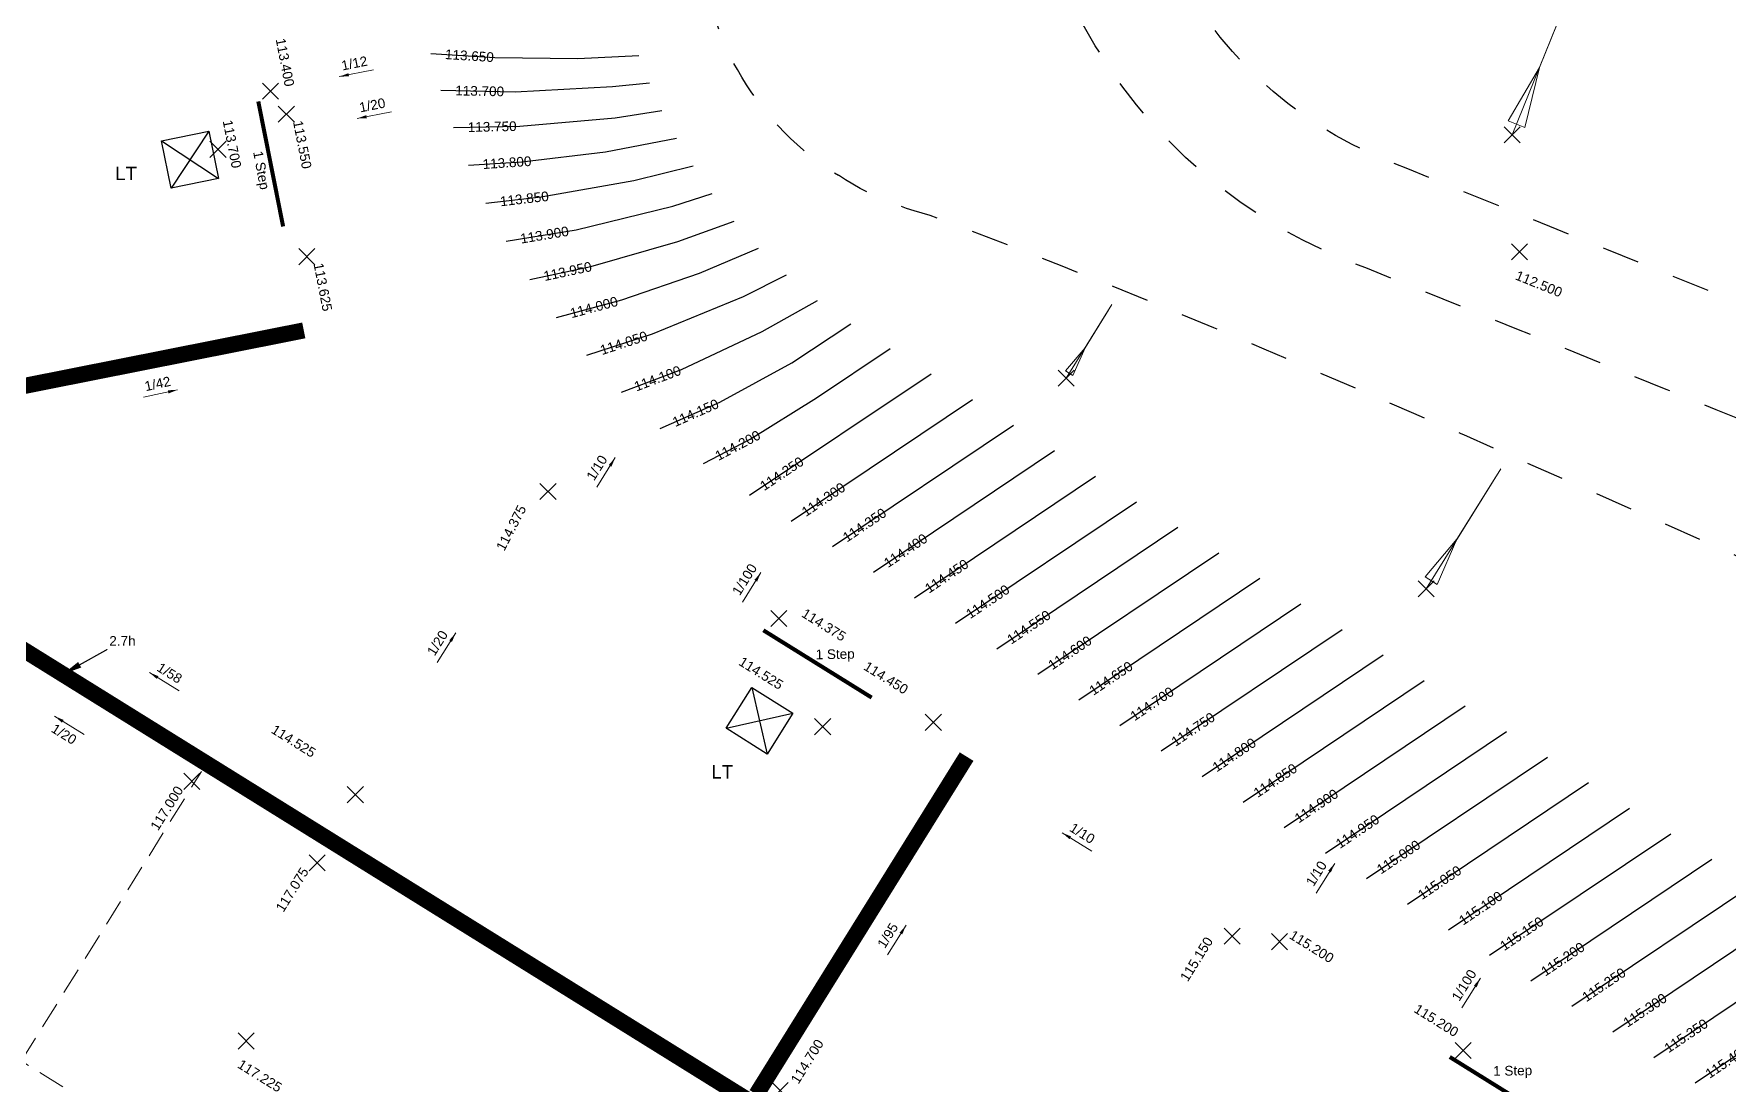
# Model space of a CAD drawing. Header units: metres. Extents: x 287878 to 288371, y 62805 to 63080.
# Drawn here: x 288009.59 to 288041.11, y 63038.99 to 63058.54 of the extents above; entities that cross this region are included whole.
import ezdxf
from ezdxf.enums import TextEntityAlignment as Align

# ---------------------------------------------------------------- set-up
doc = ezdxf.new("R2010")
doc.units = ezdxf.units.M
doc.header["$PDMODE"] = 3
doc.header["$PDSIZE"] = 0.15
doc.linetypes.add('DASHED', pattern=[1.4, 0.7, -0.7])
doc.linetypes.add('HIDDEN', pattern=[0.375, 0.25, -0.125])
for name, color, linetype, lineweight in [('EXP - LEVELS TEXT', 3, 'Continuous', 18), ('EXP - RETAINING WALLS - 0.6m', 190, 'Continuous', 18), ('EXP - STEPS', 240, 'Continuous', 18), ('EXP-EW-BANKS&CUTTINGS', 251, 'HIDDEN', 18), ('EXP-EW-DESIGN-LINES', 1, 'HIDDEN', 9), ('EXP-EW-GRADIENTS', 3, 'Continuous', 18), ('EXP-EW-GRADIENTS-TEXT', 3, 'Continuous', 18), ('EXP-EW-LEVEL-LANDING', 1, 'Continuous', 25), ('EXP-EW-LEVEL-THRESHOLD-TEXT', 1, 'Continuous', 25), ('EXP-EW-LEVELS-POINTS', 3, 'Continuous', 18), ('EXP-EW-LEVELS-TEXT', 3, 'Continuous', 18), ('EXP-EW-RETAINING-WALL-HEIGHTS', 3, 'Continuous', 18), ('EXP-LEVEL-LANDING', 1, 'Continuous', 25), ('EXP-LEVEL-THRESHOLD-TEXT', 1, 'Continuous', 25)]:
    doc.layers.add(name, color=color, linetype=linetype, lineweight=lineweight)
for name, color, linetype in [('EXP - PEN 1', 1, 'Continuous'), ('XREF - SITE CONTOURS$0$EXP_-_ EW_CONT-SECONDARY_TEXT', 253, 'Continuous'), ('XREF - SITE CONTOURS$0$EXP_-_EW_-_CONT-PRIMARY', 10, 'Continuous'), ('XREF - SITE CONTOURS$0$EXP_-_EW_-_CONT-PRIMARY_TEXT', 10, 'Continuous'), ('XREF - SITE CONTOURS$0$EXP_-_EW_CONT-SECONDARY', 253, 'Continuous')]:
    doc.layers.add(name, color=color, linetype=linetype)
doc.layers.add('EXP-EW-BANKS&CUTTINGS-WORKING', color=255, linetype='Continuous', lineweight=18, plot=False)
doc.layers.add('EXP_-_EW_-_BANKS_&_CUTTINGS', color=251, linetype='Continuous', true_color=0x656565)
doc.styles.add('18 @ 1 to 200', font='arial.ttf', dxfattribs={"height": 0.36})
doc.styles.add('18 @ 1 to 500', font='arial.ttf', dxfattribs={"height": 0.9})
doc.styles.add('25 @ 1 to 200', font='arial.ttf', dxfattribs={"height": 0.5})
doc.styles.add('XREF - SITE CONTOURS$0$18 @ 1 to 200', font='arial.ttf', dxfattribs={"height": 0.36})
doc.dimstyles.new('1 to 200 (18)', dxfattribs={"dimtxt": 0.36, "dimasz": 0.36, "dimexe": 0.09, "dimexo": 0.09, "dimgap": 0.12, "dimtad": 1, "dimdec": 3, "dimzin": 0, "dimdsep": 46, "dimtxsty": '18 @ 1 to 200', "dimcen": 0.12, "dimadec": 0, "dimazin": 0, "dimtfac": 1, "dimtdec": 3, "dimtofl": 0, "dimtmove": 0, "dimatfit": 3, "dimfxl": 0.12, "dimtolj": 1, "dimtzin": 0, "dimarcsym": 1})

# ---------------------------------------------------------------- blocks, each defined once
blk = doc.blocks.new('XREF - SITE CONTOURS')
at = {"layer": 'XREF - SITE CONTOURS$0$EXP_-_EW_-_CONT-PRIMARY', "flags": 128}
for points in [[(572.3891089999998, 321.425224), (573.6251939999999, 321.453474), (575.396096, 321.609299), (576.267541, 321.744237)], [(574.307147, 317.893637), (575.52431, 318.220614), (576.9679739999999, 318.716066), (578.0660279999998, 319.181642)], [(577.8989049999999, 314.584661), (581.278184, 316.83924)], [(581.731601, 312.200098), (585.0994809999999, 314.462754)], [(585.552898, 309.823612), (588.920778, 312.086268)], [(589.3741959999999, 307.447126), (592.742075, 309.709781)], [(593.195493, 305.070639), (596.563373, 307.333295)]]:
    blk.add_lwpolyline(points, dxfattribs=at)
at = {"layer": 'XREF - SITE CONTOURS$0$EXP_-_EW_CONT-SECONDARY', "flags": 128}
for points in [[(571.967391, 322.807033), (573.160154, 322.730903), (574.7010229999999, 322.712201), (575.838324, 322.76743)], [(572.156683, 322.120166), (573.539312, 322.091538), (575.349669, 322.189886), (576.035299, 322.257749)], [(572.6666619999999, 320.724062), (573.6615519999999, 320.789799), (575.2184479999999, 320.974631), (576.5376449999999, 321.228587)], [(572.9930739999999, 320.018279), (574.018694, 320.134991), (575.747486, 320.438782), (576.848521, 320.712441)], [(573.372214, 319.3098), (574.67361, 319.524655), (576.469679, 319.964517), (577.2043489999999, 320.197475)], [(573.808847, 318.600515), (574.944908, 318.841238), (576.561776, 319.305924), (577.608772, 319.686209)], [(574.872897, 317.192526), (576.089061, 317.588947), (577.7849449999999, 318.283299), (578.581939, 318.687024)], [(575.51263, 316.501122), (576.630888, 316.924809), (578.1347839999999, 317.628171), (579.16075, 318.20936)], [(576.234816, 315.824156), (577.341797, 316.313639), (578.684791, 317.046095), (579.7805209999999, 317.772764)], [(577.040557, 315.174402), (577.906594, 315.628979), (579.145741, 316.395346), (580.5139239999999, 317.314537)], [(578.674563, 314.101287), (582.042443, 316.363943)], [(579.438823, 313.62599), (582.8067029999999, 315.888646)], [(580.2030819999999, 313.150693), (583.570962, 315.413348)], [(580.967342, 312.675395), (584.335221, 314.938051)], [(582.49586, 311.724801), (585.86374, 313.987457)], [(583.26012, 311.249504), (586.628, 313.512159)], [(584.024379, 310.774206), (587.3922589999999, 313.036862)], [(584.788639, 310.298909), (588.1565189999999, 312.561565)], [(586.317158, 309.348315), (589.685038, 311.61097)], [(587.081417, 308.873017), (590.4492969999999, 311.135673)], [(587.845677, 308.39772), (591.213557, 310.660376)], [(588.609936, 307.922423), (591.9778159999998, 310.185078)], [(590.138455, 306.971828), (593.506335, 309.234484)], [(590.902714, 306.496531), (594.2705939999998, 308.759187)], [(591.6669739999999, 306.021234), (595.034854, 308.283889)], [(592.431233, 305.545937), (595.799113, 307.808592)], [(593.9597519999999, 304.595342), (597.327632, 306.857998)], [(594.724012, 304.120045), (598.091892, 306.3827)], [(595.488271, 303.644747), (598.856151, 305.907403)]]:
    blk.add_lwpolyline(points, dxfattribs=at)
at = {"layer": 'XREF - SITE CONTOURS$0$EXP_-_ EW_CONT-SECONDARY_TEXT', "char_height": 0.18, "width": 2.52, "attachment_point": 5, "line_spacing_factor": 0.888, "style": 'XREF - SITE CONTOURS$0$18 @ 1 to 200'}
for s, insert, rotation in [('113.650', (572.685928, 322.761171), 356.3479921778027), ('113.700', (572.876529, 322.105261), 358.8138427851435), ('113.800', (573.3850949999999, 320.771532), 3.7803291485894164), ('113.850', (573.708457, 320.099687), 6.492141082363895), ('113.900', (574.0825979999998, 319.427082), 9.37474428011342), ('113.950', (574.5132089999998, 318.749764), 11.963599329296839), ('114.050', (575.5574479999999, 317.415662), 18.053907453687913), ('114.100', (576.1859239999999, 316.756221), 20.750749564888356), ('114.150', (576.893313, 316.115329), 23.85396963641308), ('114.200', (577.678072, 315.509029), 27.694679130672498), ('114.300', (579.2722099999999, 314.502807), 33.89454257242533), ('114.350', (580.03647, 314.027509), 33.89454257242533), ('114.400', (580.800729, 313.552212), 33.89454257242533), ('114.450', (581.5649889999999, 313.076915), 33.89454257242533), ('114.550', (583.093508, 312.12632), 33.89454257242533), ('114.600', (583.8577669999999, 311.651023), 33.89454257242533), ('114.650', (584.6220259999999, 311.175726), 33.89454257242533), ('114.700', (585.386286, 310.700429), 33.89454257242533), ('114.800', (586.9148049999999, 309.749834), 33.89454257242533), ('114.850', (587.679064, 309.274537), 33.89454257242533), ('114.900', (588.4433239999998, 308.79924), 33.89454257242533), ('114.950', (589.207583, 308.323942), 33.89454257242533), ('115.050', (590.7361019999998, 307.373348), 33.89454257242533), ('115.100', (591.500362, 306.898051), 33.89454257242533), ('115.150', (592.264621, 306.422753), 33.89454257242533), ('115.200', (593.0288799999998, 305.947456), 33.89454257242533), ('115.300', (594.557399, 304.996862), 33.89454257242533), ('115.350', (595.321659, 304.521564), 33.89454257242533), ('115.400', (596.0859179999999, 304.046267), 33.89454257242533)]:
    blk.add_mtext(s, dxfattribs=dict(at, insert=insert, rotation=rotation))
at = {"layer": 'XREF - SITE CONTOURS$0$EXP_-_EW_-_CONT-PRIMARY_TEXT', "char_height": 0.18, "width": 2.52, "attachment_point": 5, "line_spacing_factor": 0.888, "style": 'XREF - SITE CONTOURS$0$18 @ 1 to 200'}
for s, insert, rotation in [('113.750', (573.108921, 321.441675), 1.3092164876548673), ('114.000', (575.002494, 318.080434), 15.036870771399448), ('114.250', (578.4978399999999, 314.984257), 33.7103387089737), ('114.500', (582.329248, 312.601618), 33.89454257242533), ('114.750', (586.150545, 310.225131), 33.89454257242533), ('115.000', (589.971843, 307.848645), 33.89454257242533), ('115.250', (593.79314, 305.472159), 33.89454257242533)]:
    blk.add_mtext(s, dxfattribs=dict(at, insert=insert, rotation=rotation))
blk = doc.blocks.new('*U27')
at = {"layer": 'EXP-LEVEL-LANDING', "ltscale": 2}
for p, q in [((-7.447450208339891, 0.0397452270796714), (-8.571075153332108, 0.6376306534356448)), ((-7.710319967667097, 0.9005004127585998), (-8.308205394004904, -0.2231245322432835))]:
    blk.add_line(p, q, dxfattribs=at)
blk.add_lwpolyline([(-8.308205394004904, -0.2231245322432835), (-8.571075153332108, 0.6376306534356448), (-7.710319967667097, 0.9005004127585998), (-7.447450208339891, 0.0397452270796714)], close=True, dxfattribs=at)
blk = doc.blocks.new('*U983')
at = {"layer": 'EXP-EW-BANKS&CUTTINGS', "linetype": 'Continuous'}
blk.add_lwpolyline([(-1.068335078789084, 2.207241251425301), (-0.4731198206131296, 0.9774925542040257), (-0.1955114432076649, 0.0999789553106029), (0.0428921462396301, 0.2153412234606703), (-0.4731198206131296, 0.9774925542040257)], dxfattribs=at)
at = {"layer": 'EXP-EW-BANKS&CUTTINGS-WORKING'}
blk.add_line((-1.144644727272853, 2.364901340810352), (0, 0), dxfattribs=at)
blk.add_point((0, 0), dxfattribs=at)
blk = doc.blocks.new('*U984')
at = {"layer": 'EXP-EW-BANKS&CUTTINGS', "linetype": 'Continuous'}
blk.add_lwpolyline([(-0.6554482281637531, 1.354193451193675), (-0.2902699296193856, 0.5997142426723393), (-0.1199507828400172, 0.0613393966116647), (0.0263153216748923, 0.1321168106994047), (-0.2902699296193856, 0.5997142426723393)], dxfattribs=at)
at = {"layer": 'EXP-EW-BANKS&CUTTINGS-WORKING'}
blk.add_line((-0.7022659587461632, 1.450921554848851), (0, 0), dxfattribs=at)
blk.add_point((0, 0), dxfattribs=at)
blk = doc.blocks.new('*U976')
at = {"layer": 'EXP-EW-BANKS&CUTTINGS', "linetype": 'Continuous'}
blk.add_lwpolyline([(-0.8390570735520549, 2.93024930772265), (-0.3715824182950457, 1.297681836280268), (-0.218177391730106, 0.1640077023534175), (0.0983120955098289, 0.2545993416019543), (-0.3715824182950457, 1.297681836280268)], dxfattribs=at)
at = {"layer": 'EXP-EW-BANKS&CUTTINGS-WORKING'}
blk.add_line((-0.8989897216620139, 3.139552829699566), (0, 0), dxfattribs=at)
blk.add_point((0, 0), dxfattribs=at)
blk = doc.blocks.new('*U1149')
at = {"layer": 'EXP-LEVEL-THRESHOLD-TEXT', "style": '25 @ 1 to 200'}
blk.add_text('LT', height=0.4999999999999999, rotation=359.9999595673575, dxfattribs=at).set_placement((-0.0404222875880578, -0.6499999999883528), align=Align.MIDDLE_CENTER)
blk = doc.blocks.new('*U1151')
at = {"layer": 'EXP-LEVEL-THRESHOLD-TEXT', "style": '25 @ 1 to 200'}
blk.add_text('LT', height=0.4999999999999999, rotation=359.9999595673575, dxfattribs=at).set_placement((-0.0404222875880578, -0.6499999999883528), align=Align.MIDDLE_CENTER)
blk = doc.blocks.new('*U1249')
at = {"layer": 'EXP-EW-GRADIENTS-TEXT', "color": 0, "style": '18 @ 1 to 200'}
blk.add_attdef('1/00', (0.1298908593302424, 0.2000000000419158), '', height=0.3599999999999999, rotation=359.9999999966649, dxfattribs=at)
at = {"layer": 'EXP-EW-GRADIENTS'}
blk.add_leader([(1.299999999871943, -5.82072e-11), (0, 0)], dimstyle='1 to 200 (18)', dxfattribs=at)
blk = doc.blocks.new('*U1250')
at = {"layer": 'EXP-EW-GRADIENTS-TEXT', "color": 0, "style": '18 @ 1 to 200'}
blk.add_attdef('1/00', (0.1298908593302424, 0.2000000000419158), '', height=0.3599999999999999, rotation=359.9999999966649, dxfattribs=at)
at = {"layer": 'EXP-EW-GRADIENTS'}
blk.add_leader([(1.299999999871943, -5.82072e-11), (0, 0)], dimstyle='1 to 200 (18)', dxfattribs=at)
blk = doc.blocks.new('*U1251')
at = {"layer": 'EXP-EW-GRADIENTS-TEXT', "color": 0, "style": '18 @ 1 to 200'}
blk.add_attdef('1/00', (0.1298908593302424, 0.2000000000419158), '', height=0.3599999999999999, rotation=359.9999999966649, dxfattribs=at)
at = {"layer": 'EXP-EW-GRADIENTS'}
blk.add_leader([(1.299999999871943, -5.82072e-11), (0, 0)], dimstyle='1 to 200 (18)', dxfattribs=at)
blk = doc.blocks.new('*U1253')
at = {"layer": 'EXP-EW-GRADIENTS-TEXT', "color": 0, "style": '18 @ 1 to 200'}
blk.add_attdef('1/00', (-1.139413369562165, 0.1999999999831525), '', height=0.3599999999999999, rotation=3.3351721e-09, dxfattribs=at)
at = {"layer": 'EXP-EW-GRADIENTS'}
blk.add_leader([(-1.299999999871943, -5.82086e-11), (0, 0)], dimstyle='1 to 200 (18)', dxfattribs=at)
blk = doc.blocks.new('*U1261')
at = {"layer": 'EXP-EW-GRADIENTS-TEXT', "color": 0, "style": '18 @ 1 to 200'}
blk.add_attdef('1/00', (0.1298908593302424, 0.2000000000419158), '', height=0.3599999999999999, rotation=359.9999999966649, dxfattribs=at)
at = {"layer": 'EXP-EW-GRADIENTS'}
blk.add_leader([(1.299999999871943, -5.82072e-11), (0, 0)], dimstyle='1 to 200 (18)', dxfattribs=at)
blk = doc.blocks.new('*U1262')
at = {"layer": 'EXP-EW-GRADIENTS-TEXT', "color": 0, "style": '18 @ 1 to 200'}
blk.add_attdef('1/00', (0.1298908593302424, 0.2000000000419158), '', height=0.3599999999999999, rotation=359.9999999966649, dxfattribs=at)
at = {"layer": 'EXP-EW-GRADIENTS'}
blk.add_leader([(1.299999999871943, -5.82072e-11), (0, 0)], dimstyle='1 to 200 (18)', dxfattribs=at)
blk = doc.blocks.new('*U1263')
at = {"layer": 'EXP-EW-GRADIENTS-TEXT', "color": 0, "style": '18 @ 1 to 200'}
blk.add_attdef('1/00', (0.1298908593302424, 0.2000000000419158), '', height=0.3599999999999999, rotation=359.9999999966649, dxfattribs=at)
at = {"layer": 'EXP-EW-GRADIENTS'}
blk.add_leader([(1.299999999871943, -5.82072e-11), (0, 0)], dimstyle='1 to 200 (18)', dxfattribs=at)
blk = doc.blocks.new('*U1264')
at = {"layer": 'EXP-EW-GRADIENTS-TEXT', "color": 0, "style": '18 @ 1 to 200'}
blk.add_attdef('1/00', (0.1298908593302424, 0.2000000000419158), '', height=0.3599999999999999, rotation=359.9999999966649, dxfattribs=at)
at = {"layer": 'EXP-EW-GRADIENTS'}
blk.add_leader([(1.299999999871943, -5.82072e-11), (0, 0)], dimstyle='1 to 200 (18)', dxfattribs=at)
blk = doc.blocks.new('*U1265')
at = {"layer": 'EXP-EW-GRADIENTS-TEXT', "color": 0, "style": '18 @ 1 to 200'}
blk.add_attdef('1/00', (-1.139413369562165, 0.1999999999831525), '', height=0.3599999999999999, rotation=3.3351721e-09, dxfattribs=at)
at = {"layer": 'EXP-EW-GRADIENTS'}
blk.add_leader([(-1.299999999871943, -5.82086e-11), (0, 0)], dimstyle='1 to 200 (18)', dxfattribs=at)
blk = doc.blocks.new('*U1266')
at = {"layer": 'EXP-EW-GRADIENTS-TEXT', "color": 0, "style": '18 @ 1 to 200'}
blk.add_attdef('1/00', (-1.139413369562165, 0.1999999999831525), '', height=0.3599999999999999, rotation=3.3351721e-09, dxfattribs=at)
at = {"layer": 'EXP-EW-GRADIENTS'}
blk.add_leader([(-1.299999999871943, -5.82086e-11), (0, 0)], dimstyle='1 to 200 (18)', dxfattribs=at)
blk = doc.blocks.new('*U1254')
at = {"layer": 'EXP-EW-GRADIENTS-TEXT', "color": 0, "style": '18 @ 1 to 200'}
blk.add_attdef('1/00', (-1.139413369562165, 0.1999999999831525), '', height=0.3599999999999999, rotation=3.3351721e-09, dxfattribs=at)
at = {"layer": 'EXP-EW-GRADIENTS'}
blk.add_leader([(-1.299999999871943, -5.82086e-11), (0, 0)], dimstyle='1 to 200 (18)', dxfattribs=at)
blk = doc.blocks.new('*U1218')
at = {"layer": 'EXP-EW-GRADIENTS-TEXT', "color": 0, "style": '18 @ 1 to 200'}
blk.add_attdef('1/00', (-1.15307955788686, 0.5312912195296813), '', height=0.3599999999999999, rotation=309.088471604242, dxfattribs=at)
at = {"layer": 'EXP-EW-GRADIENTS'}
blk.add_leader([(-0.8196755417618534, 1.009025275156407), (0, 0)], dimstyle='1 to 200 (18)', dxfattribs=at)

msp = doc.modelspace()

# ---------------------------------------------------------------- linework, layer by layer
at = {"layer": 'EXP - RETAINING WALLS - 0.6m', "const_width": 0.3}
for points in [[(288035.7119350744, 63030.70631026766), (288007.8767169419, 63048.01718930222), (288005.496322479, 63060.01088552983), (287999.4663294807, 63058.79424681508), (287998.2226472457, 63064.97476231357)], [(288014.6098746602, 63053.0161281597), (288007.1776560757, 63051.53943059666)], [(288026.9418860366, 63045.08392730235), (288023.0325077017, 63038.79779945812)]]:
    msp.add_lwpolyline(points, dxfattribs=at)
at = {"layer": 'EXP - STEPS', "const_width": 0.075}
for points in [[(288013.7640188655, 63057.27800016325), (288014.225881396, 63054.95089052834)], [(288023.1608664698, 63047.43523487432), (288025.1755393082, 63046.18229848149)], [(288037.9577785313, 63038.23295154659), (288035.9309175948, 63039.49346778637)]]:
    msp.add_lwpolyline(points, dxfattribs=at)
at = {"layer": 'EXP-EW-DESIGN-LINES', "ltscale": 2}
msp.add_lwpolyline([(287994.188843877, 63063.94514353618), (287995.6485588177, 63056.6856070633, 0.4134800371539193), (287996.7061044801, 63055.9802426346), (288000.0966747198, 63056.65317068547), (288002.6955268074, 63043.55876849153), (288030.4533865822, 63026.29599952765)], format="xyb", dxfattribs=at)
msp.add_lwpolyline([(288009.3543547952, 63039.41760595032), (288012.7063715124, 63044.80751805785)], dxfattribs=at)
at = {"layer": 'EXP-EW-LEVELS-POINTS'}
for p in [(288013.99227436, 63057.46808542237), (288014.2846666635, 63057.03988139409), (288013.0144346628, 63056.38713586627), (288014.6681017754, 63054.38858624299), (288037.2282828462, 63054.47738120923), (288019.1535523996, 63050.01872618367), (288023.4476486187, 63047.65419787211), (288024.2648559333, 63045.64189237745), (288026.3220172843, 63045.72182369629), (288012.5278339877, 63044.62322725539), (288015.5702145939, 63044.37663652912), (288014.8604621492, 63043.10668853078), (288031.882828268, 63041.74083379853), (288032.7616167362, 63041.63964342255), (288013.5380360097, 63039.79099223984), (288036.1806129022, 63039.61322546578), (288023.4725654695, 63038.86807602248)]:
    msp.add_point(p, dxfattribs=at)
at = {"layer": 'EXP_-_EW_-_BANKS_&_CUTTINGS', "linetype": 'DASHED', "flags": 128}
for points in [[(288042.5490141518, 63073.89942757865), (288042.5490141518, 63073.89942757865), (288043.5490101519, 63073.89666257866), (288044.5490061518, 63073.89389757866), (288045.5490021518, 63073.89113357865), (288046.5489991518, 63073.88836857866), (288047.5489951519, 63073.88560357865), (288048.2856871518, 63073.88356757865), (288048.6173421518, 63073.87848257866), (288048.9487641519, 63073.86506657866), (288049.2797441518, 63073.84332757865), (288049.6100741519, 63073.81327857866), (288049.9395441519, 63073.77493957865), (288050.2679471518, 63073.72833457866), (288050.5950761519, 63073.67349257866), (288050.9207231519, 63073.61044757866), (288051.2446831519, 63073.53924057865), (288051.5667521518, 63073.45991657865), (288051.8867251518, 63073.37252457865), (288052.2044031518, 63073.27712057865), (288052.5195821519, 63073.17376457866), (288052.8320651519, 63073.06252257865), (288053.1416551519, 63072.94346357865), (288053.4481551518, 63072.81666357865), (288053.7513721519, 63072.68220257865), (288054.0511151519, 63072.54016457865), (288054.3471951519, 63072.39064057865), (288054.6394241518, 63072.23372357865), (288054.9276181519, 63072.06951457865), (288055.2115951518, 63071.89811557865), (288055.4911761519, 63071.71963557865), (288055.7661841518, 63071.53418657865), (288056.0364461519, 63071.34188657865), (288056.3017901518, 63071.14285657865), (288056.5620501518, 63070.93722257866), (288056.8170611518, 63070.72511357866), (288057.0666621519, 63070.50666457866), (288057.3106951518, 63070.28201257865), (288057.5490061518, 63070.05130057866), (288057.7814461519, 63069.81467257865), (288058.0078661518, 63069.57227957865), (288058.2281241519, 63069.32427357866), (288058.4420821519, 63069.07081257866), (288058.6496031519, 63068.81205457866), (288058.7604561518, 63068.66818757865), (288059.3653481519, 63067.87187957866), (288059.9702391518, 63067.07557257865), (288060.5751311519, 63066.27926457865), (288061.1800231518, 63065.48295657865), (288061.7849141519, 63064.68664857865), (288062.3898061518, 63063.89034157866), (288062.6170211519, 63063.59122457865), (288062.8362441518, 63063.29240057865), (288063.0453691518, 63062.98642457865), (288063.2441631519, 63062.67363757865), (288063.4324031519, 63062.35438857865), (288063.6098821518, 63062.02903357865), (288063.7763991519, 63061.69793457865), (288063.9317701519, 63061.36146157865), (288064.0758221519, 63061.01998857865), (288064.2083941518, 63060.67389757865), (288064.3293381519, 63060.32357357866), (288064.4385191518, 63059.96940657865), (288064.5358161519, 63059.61179257865), (288064.6211211518, 63059.25112957865), (288064.6943371518, 63058.88781957865), (288064.7553841519, 63058.52226857865), (288064.8041931518, 63058.15488357865), (288064.8407101519, 63057.78607257865), (288064.8648951519, 63057.41624957866), (288064.8767201519, 63057.04582457866), (288064.8761721518, 63056.67521057865), (288064.8632521518, 63056.30482257865), (288064.8379741518, 63055.93507157865), (288064.8003661518, 63055.56637157866), (288064.7504711518, 63055.19913157866), (288064.7372921519, 63055.11510457865), (288064.7077571518, 63054.93138357865), (288064.7122811518, 63054.86354757865), (288064.7083541518, 63054.23949857865), (288064.6590021518, 63053.61739157866), (288064.5644861518, 63053.00052957865), (288064.4253091519, 63052.39218557865), (288064.2422091518, 63051.79559057866), (288064.0161571518, 63051.21390857865), (288063.7483551518, 63050.65022957865), (288063.4402221518, 63050.10754557866), (288063.0933961519, 63049.58873557866), (288062.7097161518, 63049.09655457865), (288062.2912201518, 63048.63361457865), (288061.8401291519, 63048.20237357866), (288061.3588371519, 63047.80511957865), (288060.8498991519, 63047.44396257865), (288060.3160171519, 63047.12081857865), (288059.7600241518, 63046.83740357865), (288059.1848721519, 63046.59522157865), (288058.5936131518, 63046.39555757865), (288057.9893871519, 63046.23947257866), (288057.3754001519, 63046.12779457865), (288056.7549111519, 63046.06111557865), (288056.1312141518, 63046.03979057865), (288055.5076201518, 63046.06393257865), (288054.8874391518, 63046.13341357865), (288054.2739631518, 63046.24786357865), (288053.6704471519, 63046.40667657865), (288053.0800971519, 63046.60900857865), (288052.9378331519, 63046.66509757865), (288052.0108371518, 63047.04017057866), (288051.0838421518, 63047.41524257865), (288050.1568461518, 63047.79031557865), (288049.2298511518, 63048.16538757866), (288048.3028561519, 63048.54046057865), (288047.3758601519, 63048.91553357865), (288046.4488651519, 63049.29060557865), (288045.5218691518, 63049.66567857865), (288044.5948741519, 63050.04075057865), (288043.6678781519, 63050.41582357865), (288042.7408831518, 63050.79089657866), (288041.8138871519, 63051.16596857866), (288040.8868921519, 63051.54104157865), (288039.9598971518, 63051.91611357866), (288039.0329011519, 63052.29118657866), (288038.1059061518, 63052.66625957865), (288037.1789101518, 63053.04133157865), (288036.2519151518, 63053.41640457865), (288035.3249191518, 63053.79147657865), (288034.3979241518, 63054.16654957865), (288034.0075131518, 63054.32451457866), (288033.5975561518, 63054.50147357865), (288033.1961771518, 63054.69711257866), (288032.8042271518, 63054.91101557866), (288032.4225371519, 63055.14273057865), (288032.0519141518, 63055.39176457865), (288031.6931451519, 63055.65759157865), (288031.3469891519, 63055.93964757865), (288031.0141811519, 63056.23733557865), (288030.6954251519, 63056.55002357865), (288030.3913971518, 63056.87705057865), (288030.1027411519, 63057.21772157865), (288029.8300691519, 63057.57131657865), (288029.5739581518, 63057.93708457866), (288029.3349521518, 63058.31425257865), (288029.1135561518, 63058.70201957866), (288028.9102401518, 63059.09956457865), (288028.7254351518, 63059.50604557866), (288028.5595331518, 63059.92059957866), (288028.4128841518, 63060.34235057865), (288028.2858001518, 63060.77040257866), (288028.2335606448, 63060.98152517739)], [(288042.5434841519, 63071.89943457865), (288042.5434841519, 63071.89943457865), (288043.5434811519, 63071.89667057865), (288044.5434771519, 63071.89390557865), (288045.5434731518, 63071.89114057865), (288046.5434691519, 63071.88837657865), (288047.5434651518, 63071.88561157865), (288048.2801581518, 63071.88357457865), (288048.5615621518, 63071.87926057865), (288048.8427681518, 63071.86787757865), (288049.1236001518, 63071.84943257865), (288049.4038801518, 63071.82393657866), (288049.6834311518, 63071.79140657865), (288049.9620751518, 63071.75186257865), (288050.2396391518, 63071.70532957865), (288050.5159461518, 63071.65183657866), (288050.7908211518, 63071.59141857865), (288051.0640911519, 63071.52411357866), (288051.3355841518, 63071.44996257865), (288051.6051281519, 63071.36901457865), (288051.8725541518, 63071.28131857866), (288052.1376911519, 63071.18693057865), (288052.4003731519, 63071.08591157866), (288052.6604331518, 63070.97832357865), (288052.9177091518, 63070.86423457866), (288053.1720361518, 63070.74371757865), (288053.4232551518, 63070.61684857865), (288053.6712071519, 63070.48370757866), (288053.9157361518, 63070.34437857866), (288054.1566861518, 63070.19894957865), (288054.3939061519, 63070.04751157865), (288054.6272461518, 63069.89016157865), (288054.8565591519, 63069.72699757865), (288055.0817001519, 63069.55812357865), (288055.3025261519, 63069.38364657866), (288055.5188991518, 63069.20367557865), (288055.7306821518, 63069.01832457866), (288055.9377401518, 63068.82771057865), (288056.1399441518, 63068.63195457865), (288056.3371651519, 63068.43117957866), (288056.5292791518, 63068.22551257865), (288056.7161651518, 63068.01508357866), (288056.8977051519, 63067.80002557865), (288057.0737831519, 63067.58047357866), (288057.1678401518, 63067.45840457865), (288057.7727321519, 63066.66209657866), (288058.3776241519, 63065.86578857865), (288058.9825151519, 63065.06948157865), (288059.5874071519, 63064.27317357866), (288060.1922991518, 63063.47686557865), (288060.7971901519, 63062.68055757866), (288061.0244061518, 63062.38144157865), (288061.2041291519, 63062.13645957866), (288061.3755741519, 63061.88561457865), (288061.5385491518, 63061.62918557865), (288061.6928721518, 63061.36745857865), (288061.8383721519, 63061.10072557865), (288061.9748871518, 63060.82928457866), (288062.1022631519, 63060.55343657866), (288062.2203601518, 63060.27349057865), (288062.3290451519, 63059.98975857865), (288062.4281971518, 63059.70255557865), (288062.5177061519, 63059.41220257865), (288062.5974721518, 63059.11902357865), (288062.6674061518, 63058.82334557865), (288062.7274301519, 63058.52549657866), (288062.7774781519, 63058.22581057865), (288062.8174931518, 63057.92462057866), (288062.8474301519, 63057.62226257865), (288062.8672571518, 63057.31907357865), (288062.8769511519, 63057.01539257865), (288062.8765021519, 63056.71155557866), (288062.8659101518, 63056.40790457865), (288062.8451861518, 63056.10477557865), (288062.8143551519, 63055.80250757865), (288062.7734501519, 63055.50143657866), (288062.7626461519, 63055.43255057865), (288062.6980301519, 63055.03061157866), (288062.7131891518, 63054.80326757865), (288062.7101791518, 63054.32492957866), (288062.6723511518, 63053.84807957865), (288062.5999041518, 63053.37524957865), (288062.4932231519, 63052.90894857865), (288062.3528751519, 63052.45165357865), (288062.1796051519, 63052.00578957865), (288061.9743321518, 63051.57372557865), (288061.7381461519, 63051.15775257865), (288061.4723011519, 63050.76008057866), (288061.1782071519, 63050.38281957865), (288060.8574271518, 63050.02797257865), (288060.5116611519, 63049.69742257865), (288060.1427471519, 63049.39292457865), (288059.7526421519, 63049.11609457866), (288059.3434171519, 63048.86840257865), (288058.9172441518, 63048.65116257865), (288058.4763851518, 63048.46552757865), (288058.0231801518, 63048.31248357865), (288057.5600361519, 63048.19284357865), (288057.0894101519, 63048.10724157865), (288056.6138001518, 63048.05613157865), (288056.1357311518, 63048.03978557866), (288055.6577411518, 63048.05829057865), (288055.1823671519, 63048.11154757866), (288054.7121331519, 63048.19927557866), (288054.2495331518, 63048.32100657866), (288053.7970241519, 63048.47609557866), (288053.6879781518, 63048.51908857866), (288052.7609821518, 63048.89416157865), (288051.8339871518, 63049.26923357865), (288050.9069921518, 63049.64430657865), (288049.9799961518, 63050.01937857865), (288049.0530011519, 63050.39445157865), (288048.1260051519, 63050.76952457865), (288047.1990101519, 63051.14459657866), (288046.2720141518, 63051.51966957866), (288045.3450191518, 63051.89474157865), (288044.4180241518, 63052.26981457866), (288043.4910281519, 63052.64488757866), (288042.5640331519, 63053.01995957865), (288041.6370371519, 63053.39503257865), (288040.7100421518, 63053.77010457865), (288039.7830461518, 63054.14517757865), (288038.8560511518, 63054.52025057865), (288037.9290551518, 63054.89532257865), (288037.0020601519, 63055.27039557865), (288036.0750651519, 63055.64546757866), (288035.1480691518, 63056.02054057866), (288034.7576581518, 63056.17850557865), (288034.4322281518, 63056.31897857865), (288034.1136081518, 63056.47427957866), (288033.8024731518, 63056.64407857865), (288033.4994811518, 63056.82801657866), (288033.2052751518, 63057.02570357865), (288032.9204791518, 63057.23672157865), (288032.6456961519, 63057.46062157865), (288032.3815081519, 63057.69693057865), (288032.1284751519, 63057.94514657866), (288031.8871331518, 63058.20474457865), (288031.6579941518, 63058.47517457865), (288031.4415421518, 63058.75586357865), (288031.2382381518, 63059.04621557866), (288031.0485111519, 63059.34561657865), (288030.8727641518, 63059.65343157866), (288030.7113691518, 63059.96900857866), (288030.5646691519, 63060.29167957865), (288030.4329731518, 63060.62075857865), (288030.3165611519, 63060.95555057865), (288030.2156791519, 63061.29534457865), (288030.1305431519, 63061.63942157866), (288030.0613311518, 63061.98705157865), (288030.0081901518, 63062.33749857866), (288029.9712341518, 63062.69002057866), (288029.9505401518, 63063.04386957865), (288029.9461531518, 63063.39829557866), (288029.9580811519, 63063.75254757865), (288029.9862991519, 63064.10587657865), (288030.0307481519, 63064.45753157865), (288030.0913331518, 63064.80676857866), (288030.1679261519, 63065.15284757865), (288030.2076441518, 63065.30762057866), (288030.4662481519, 63066.27360357865), (288030.7248521518, 63067.23958657865), (288030.7319651519, 63067.26615757865), (288030.8972591518, 63067.79042457866), (288031.1078321518, 63068.29820057865), (288031.3620651518, 63068.78558557865), (288031.6580051518, 63069.24883157865), (288031.9933781519, 63069.68438157865), (288032.3656061518, 63070.08888657866), (288032.7718301519, 63070.45923857865), (288033.2089261518, 63070.79259257865), (288033.6735381519, 63071.08638557866), (288034.1620931519, 63071.33836057865), (288034.6708391519, 63071.54658057866), (288035.1958651518, 63071.70944757865), (288035.7331381518, 63071.82570757865), (288036.2785281518, 63071.89446857865), (288036.8068111518, 63071.91529557865), (288037.8068071518, 63071.91253057865), (288038.8068031519, 63071.90976557865), (288039.8068001519, 63071.90700157866), (288040.8067961518, 63071.90423657866), (288041.8067921518, 63071.90147157865), (288042.5434841519, 63071.89943457865)], [(288050.5953182316, 63044.14977674816), (288049.8284691518, 63044.59590657866), (288048.9637281518, 63045.09898757865), (288048.3023991519, 63045.48372857865), (288048.0791231518, 63045.57013057865), (288047.1299431519, 63045.93743657865), (288046.1807621518, 63046.30474357866), (288045.4034261518, 63046.60555057865), (288045.2433431518, 63046.69096257866), (288044.3591281519, 63047.16273057865), (288043.4749141518, 63047.63449957865), (288042.5906991518, 63048.10626857865), (288041.7064841518, 63048.57803757865), (288041.1491161518, 63048.87541857865), (288040.8077991518, 63049.02653957865), (288039.8844401518, 63049.43536657865), (288038.9610811518, 63049.84419257865), (288038.0377221518, 63050.25301857865), (288037.1143631519, 63050.66184557865), (288036.1910041518, 63051.07067157866), (288036.1426231518, 63051.09209257865), (288035.2624271519, 63051.47110757865), (288034.3335611518, 63051.87107957865), (288033.4046951519, 63052.27105157865), (288032.4751841519, 63052.66998657866), (288031.5423851519, 63053.06363357865), (288030.6060141518, 63053.45153757865), (288029.6660701519, 63053.83369657866), (288028.7225551518, 63054.21011157865), (288027.7754661518, 63054.58078257865), (288026.8248061518, 63054.94570957866), (288026.2642241519, 63055.15757357865), (288026.1162131519, 63055.19659257866), (288025.9687831518, 63055.23982257865), (288025.8220711518, 63055.28725957866), (288025.6762111518, 63055.33889757866), (288025.5313401518, 63055.39472257866), (288025.3875921518, 63055.45471457866), (288025.2450991518, 63055.51884857865), (288025.1039921518, 63055.58709357866), (288024.9644021518, 63055.65941457865), (288024.8264561519, 63055.73576957866), (288024.6902741518, 63055.81610657865), (288024.5585431519, 63055.90358957866), (288024.5558661518, 63055.90026257865), (288024.4211121518, 63055.98606957866), (288024.2887671519, 63056.07613057865), (288024.1589961519, 63056.17038657866), (288024.0319341519, 63056.26874357866), (288023.9077071518, 63056.37110557865), (288023.7864411519, 63056.47736657865), (288023.6682521518, 63056.58742057866), (288023.5532521519, 63056.70115457866), (288023.4415461519, 63056.81844957866), (288023.3332361519, 63056.93918657865), (288023.2284141519, 63057.06324157865), (288023.1271671519, 63057.19048557866), (288023.0295791518, 63057.32078857865), (288022.9357221518, 63057.45401957866), (288022.8456671518, 63057.59004157865), (288022.7594751519, 63057.72872057866), (288022.6772021518, 63057.86991657865), (288022.5989001519, 63058.01349357865), (288022.5522141519, 63058.10687457865), (288022.5256011518, 63058.15973557866), (288022.4580971519, 63058.30874257866), (288022.3946781518, 63058.45958657865), (288022.3353621519, 63058.61212857865), (288022.2801621519, 63058.76623157866), (288022.2290891519, 63058.92175957866), (288022.1821441518, 63059.07857457865), (288022.1393281519, 63059.23654457865), (288022.1006321519, 63059.39553757865), (288022.0644451519, 63059.56336857865), (288022.0417751518, 63059.76105357865), (288022.0209801519, 63059.87892257865), (288022.0036001518, 63059.99721757865), (288021.9896071519, 63060.11582957865), (288021.9789711518, 63060.23465457865), (288021.9716561518, 63060.35359157865), (288021.9676281518, 63060.47254257865), (288021.9668461518, 63060.59141657865), (288021.9692711519, 63060.71012257866), (288021.9748611518, 63060.82857657865), (288021.9835731518, 63060.94669657865), (288021.9953611518, 63061.06440657865), (288022.0140791518, 63061.18091857865), (288022.0102201518, 63061.18162757865), (288022.0284871519, 63061.29823857865), (288022.0496541518, 63061.41420957865), (288022.0736761518, 63061.52947957865), (288022.1005091518, 63061.64399157865), (288022.1301051518, 63061.75769157865), (288022.1623951518, 63061.87053657866), (288022.1973631519, 63061.98247057865), (288022.2349701518, 63062.09344757865), (288022.2751721519, 63062.20342357866), (288022.3179291519, 63062.31235557866), (288022.3632021519, 63062.42020557866), (288022.4109531518, 63062.52693457865), (288022.4611431518, 63062.63250657866), (288022.5137381518, 63062.73688657865), (288022.5687021519, 63062.84004157865), (288022.6260021519, 63062.94193957866), (288022.6857571518, 63063.04245357866), (288022.7484331518, 63063.14120457866), (288022.8141251519, 63063.23799857866), (288022.8827451519, 63063.33274957865), (288022.9541961518, 63063.42538457866), (288023.0283801518, 63063.51583557865), (288023.1052121518, 63063.60402657865), (288023.1845781518, 63063.68991257865), (288023.2663821518, 63063.77343957866), (288023.3505281518, 63063.85455757865), (288023.4369211518, 63063.93321857865), (288023.5254691518, 63064.00937957865), (288023.6160791518, 63064.08300157865), (288023.7086611519, 63064.15404757865), (288023.8031251519, 63064.22248357865), (288023.8303519876, 63064.24017893743)]]:
    msp.add_lwpolyline(points, dxfattribs=at)

# ---------------------------------------------------------------- block references
at = {"layer": 'EXP - PEN 1'}
msp.add_blockref('XREF - SITE CONTOURS', (287445.0062371519, 62735.36581857865), dxfattribs=at)
at = {"layer": 'EXP-EW-BANKS&CUTTINGS', "linetype": 'Continuous', "xscale": -1, "rotation": 353.9499060939679}
for name, p in [('*U976', (288037.0914510642, 63056.65529083145)), ('*U984', (288028.7943661901, 63052.1276820595)), ('*U983', (288035.49056493, 63048.20845585649))]:
    msp.add_blockref(name, p, dxfattribs=at)
at = {"layer": 'EXP-EW-GRADIENTS'}
for name, p, xscale, yscale, zscale, rotation, values in [('*U1254', (288015.9070664917, 63057.8657093257), 0.4999999999999995, 0.4999999999999995, 0.4999999999999995, 11.22564243299151, {'1/00': '1/12'}), ('*U1266', (288016.2397199799, 63057.08647435284), 0.4999999999999995, 0.4999999999999995, 0.4999999999999995, 11.22564243299151, {'1/00': '1/20'}), ('*U1264', (288011.6284925418, 63051.77275688282), 0.4999999999999994, 0.4999999999999994, 0.4999999999999994, 12.26037214723976, {'1/00': '1/42'}), ('*U1261', (288020.0608979532, 63050.09675676142), 0.4999999999999994, 0.4999999999999994, 0.4999999999999994, 58.12228644776116, {'1/00': '1/10'}), ('*U1262', (288022.7714229988, 63047.95824172988), 0.4999999999999994, 0.4999999999999994, 0.4999999999999994, 58.12228644776116, {'1/00': '1/100'}), ('*U1263', (288017.0938805322, 63046.83502858282), 0.4999999999999994, 0.4999999999999994, 0.4999999999999994, 58.12228644776116, {'1/00': '1/20'}), ('*U1265', (288012.289816515, 63046.30693769049), 0.4999999999999994, 0.4999999999999994, 0.4999999999999994, 328.1222864478767, {'1/00': '1/58'}), ('*U1218', (288010.5262408937, 63045.49289864676), 0.5, 0.5, 0.5, 19.03381484029658, {'1/00': '1/20'}), ('*U1253', (288029.2704434526, 63043.32396473265), 0.4999999999999995, 0.4999999999999995, 0.4999999999999995, 328.1222864478664, {'1/00': '1/10'}), ('*U1249', (288033.4464289816, 63042.54485516613), 0.4999999999999994, 0.4999999999999994, 0.4999999999999994, 58.12228644776116, {'1/00': '1/10'}), ('*U1251', (288025.4713876279, 63041.39179768025), 0.4999999999999994, 0.4999999999999994, 0.4999999999999994, 58.12228644776116, {'1/00': '1/95'}), ('*U1250', (288036.1569540271, 63040.4063401346), 0.4999999999999994, 0.4999999999999994, 0.4999999999999994, 58.12228644776116, {'1/00': '1/100'})]:
    msp.add_blockref(name, p, dxfattribs=dict(at, xscale=xscale, yscale=yscale, zscale=zscale, rotation=rotation)).add_auto_attribs(values)
at = {"layer": 'EXP-EW-LEVEL-LANDING', "extrusion": (0.0088376150681865, -0.0084410374020134, 0.9999253199351862), "rotation": 84.58271706547099}
msp.add_blockref('*U27', (288002.3366054922, 63083.37467125808, 2013.07619467097), dxfattribs=at)
at = {"layer": 'EXP-EW-LEVEL-LANDING', "extrusion": (0.0122095702817357, 0.000530043442543, 0.9999253199351862), "rotation": 130.7513500359456}
msp.add_blockref('*U27', (287996.6479015174, 63050.16722561997, 3550.047477772988), dxfattribs=at)
at = {"layer": 'EXP-EW-LEVEL-THRESHOLD-TEXT', "xscale": 0.5, "yscale": 0.5, "zscale": 0.5}
for name, p in [('*U1151', (288011.32270644, 63056.26307775603)), ('*U1149', (288022.4168364508, 63045.12531430967))]:
    msp.add_blockref(name, p, dxfattribs=at)

# ---------------------------------------------------------------- texts
at = {"layer": 'EXP - LEVELS TEXT', "extrusion": (-0.0008652198044426, 0.0067618702166729, 0.9999767639829752), "insert": (288013.8438167607, 63056.37119600897, -0.0135200256991626), "char_height": 0.18, "attachment_point": 1, "text_direction": (0.18589782037292044, -0.9825455177513831, 0.006804845866312302), "style": '18 @ 1 to 500'}
msp.add_mtext_dynamic_manual_height_columns('1 Step', width=2.150534407410304, gutter_width=0.9999999999999998, heights=[0], dxfattribs=at)
at = {"layer": 'EXP - LEVELS TEXT', "extrusion": (-0.0068106560982477, 0.0002940368149197, 0.9999767639829752), "char_height": 0.18, "attachment_point": 1, "text_direction": (0.9998394131587133, 0.0165783583980958, 0.0068048458663123), "style": '18 @ 1 to 500'}
for insert in [(288024.1314403869, 63047.07520434383, -0.0159601079382763), (288036.7359692426, 63039.32327683472, -0.0159601079382763)]:
    msp.add_mtext_dynamic_manual_height_columns('1 Step', width=2.150534407410304, gutter_width=0.9999999999999998, heights=[0], dxfattribs=dict(at, insert=insert))
at = {"layer": 'EXP-EW-LEVELS-TEXT', "style": '18 @ 1 to 200'}
for s, rotation, p in [('113.400', 281.0310539916062, (288014.0867208909, 63058.43457317645)), ('113.700', 281.0369876817655, (288013.1011649151, 63056.91430885618)), ('113.550', 281.0310539916062, (288014.4084660269, 63056.90279052653)), ('113.625', 281.0310539916062, (288014.7919011388, 63054.25149537542)), ('112.500', 337.968277038989, (288037.1356642147, 63053.96981417296)), ('114.375', 62.60792218567248, (288018.3394815784, 63048.89709943244)), ('114.375', 328.1193196027975, (288023.8541234898, 63047.69942509827)), ('114.525', 328.1193196027947, (288022.6855019952, 63046.80075791446)), ('114.450', 328.1193196027975, (288025.0089465364, 63046.71506709446)), ('114.525', 328.1193196027947, (288013.9875242962, 63045.53757720647)), ('117.000', 58.11931960335619, (288011.8985136661, 63043.69114680749)), ('117.075', 58.11931960335619, (288014.2311418276, 63042.17460808287)), ('115.150', 58.11931960278297, (288031.0556587693, 63040.88100601632)), ('115.200', 328.1252532929523, (288032.9295581672, 63041.71174339629)), ('115.200', 328.1133155631586, (288035.2488745897, 63040.33847681477)), ('114.700', 58.11931960279196, (288023.8129735788, 63038.97714394294)), ('117.225', 328.1193196027975, (288013.3599623114, 63039.30674822573))]:
    msp.add_text(s, height=0.18, rotation=rotation, dxfattribs=at).set_placement(p)

# ---------------------------------------------------------------- leaders
at = {"layer": 'EXP-EW-RETAINING-WALL-HEIGHTS'}
msp.add_leader([(288010.126637392, 63046.61795109391), (288011.2362616332, 63047.23712657931)], dimstyle='1 to 200 (18)', dxfattribs=at)

# ---------------------------------------------------------------- next in the draw order: wipeouts: each hides what was drawn before it
msp.add_wipeout([(288010.8105335661, 63047.243603460585), (288010.8547112895, 63047.3402398724), (288010.94357638253, 63047.40237303756), (288011.0456058102, 63047.44013445975), (288011.15249902615, 63047.46079708291), (288011.26119242294, 63047.4674040169), (288011.36988581973, 63047.46079708291), (288011.4767790358, 63047.44013445972), (288011.5788084633, 63047.40237303759), (288011.66767355637, 63047.34023987237), (288011.7118512798, 63047.243603460585), (288011.66767355637, 63047.1469670488), (288011.5788084633, 63047.08483388357), (288011.4767790358, 63047.04707246145), (288011.36988581973, 63047.02640983826), (288011.26119242294, 63047.01980290427), (288011.15249902615, 63047.026409838254), (288011.0456058102, 63047.04707246142), (288010.9435763826, 63047.08483388358), (288010.8547112895, 63047.14696704881)]).dxf.layer = 'EXP-EW-RETAINING-WALL-HEIGHTS'

# ---------------------------------------------------------------- next in the draw order: texts
at = {"layer": 'EXP-EW-RETAINING-WALL-HEIGHTS', "style": '18 @ 1 to 200'}
msp.add_text('2.7h', height=0.18, rotation=359.9999999999992, dxfattribs=at).set_placement((288011.2362616332, 63047.23712657931), align=Align.MIDDLE_CENTER)

doc.saveas('drawing.dxf')
